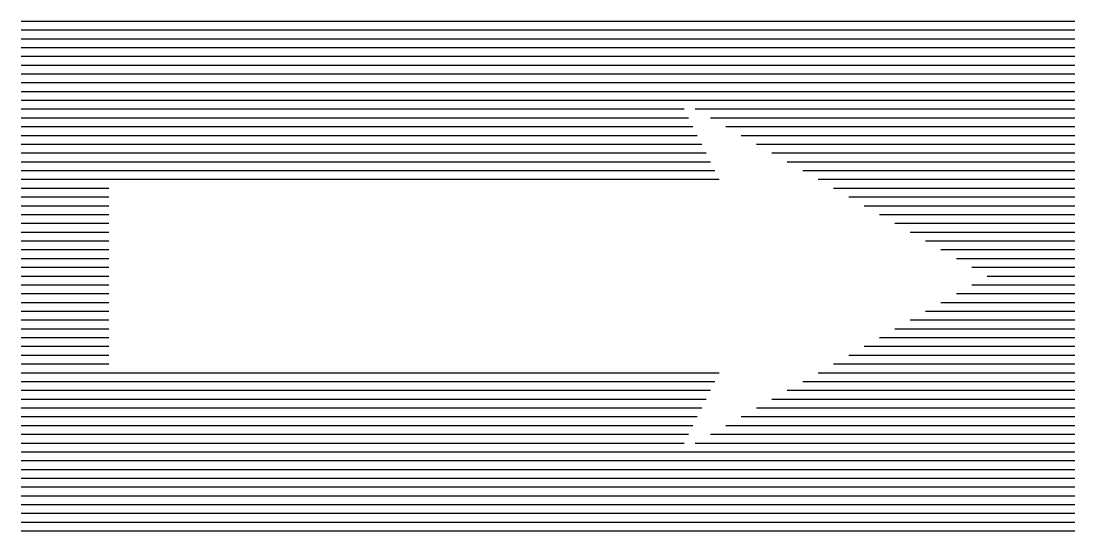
# Paper-space layout 'Layout1' of a CAD drawing. Extents: x 4 to 16, y 97.1 to 102.9.
import ezdxf

# ---------------------------------------------------------------- set-up
doc = ezdxf.new("R2010")
doc.units = 0
doc.layers.get('0').update_dxf_attribs({"linetype": 'CONTINUOUS'})
doc.layers.add('GROEN', color=3, linetype='CONTINUOUS')

# ---------------------------------------------------------------- blocks, each defined once
blk = doc.blocks.new('*X')
at = {"color": 0}
for p, q in [((4, 102.9), (16, 102.9)), ((4, 102.8), (16, 102.8)), ((4, 102.7), (16, 102.7)), ((4, 102.6), (16, 102.6)), ((4, 102.5), (16, 102.5)), ((4, 102.4), (16, 102.4)), ((4, 102.3), (16, 102.3)), ((4, 102.2), (16, 102.2)), ((4, 102.1), (16, 102.1)), ((4, 102), (16, 102)), ((4, 101.9), (11.55, 101.9)), ((11.675, 101.9), (16, 101.9)), ((4, 101.8), (11.6, 101.8)), ((11.85, 101.8), (16, 101.8)), ((4, 101.7), (11.65, 101.7)), ((12.025, 101.7), (16, 101.7)), ((4, 101.6), (11.7, 101.6)), ((12.2, 101.6), (16, 101.6)), ((4, 101.5), (11.75, 101.5)), ((4, 101.4), (11.8, 101.4)), ((12.375, 101.5), (16, 101.5)), ((12.55, 101.4), (16, 101.4)), ((4, 101.3), (11.85, 101.3)), ((12.725, 101.3), (16, 101.3)), ((4, 101.2), (11.9, 101.2)), ((12.9, 101.2), (16, 101.2)), ((4, 101.1), (11.95, 101.1)), ((13.075, 101.1), (16, 101.1)), ((4, 101), (5, 101)), ((13.25, 101), (16, 101)), ((4, 100.9), (5, 100.9)), ((4, 100.8), (5, 100.8)), ((13.425, 100.9), (16, 100.9)), ((13.6, 100.8), (16, 100.8)), ((4, 100.7), (5, 100.7)), ((13.775, 100.7), (16, 100.7)), ((4, 100.6), (5, 100.6)), ((13.95, 100.6), (16, 100.6)), ((4, 100.5), (5, 100.5)), ((14.125, 100.5), (16, 100.5)), ((4, 100.4), (5, 100.4)), ((14.3, 100.4), (16, 100.4)), ((4, 100.3), (5, 100.3)), ((4, 100.2), (5, 100.2)), ((14.475, 100.3), (16, 100.3)), ((14.65, 100.2), (16, 100.2)), ((4, 100.1), (5, 100.1)), ((14.825, 100.1), (16, 100.1)), ((4, 100), (5, 100)), ((15, 100), (16, 100)), ((4, 99.9), (5, 99.9)), ((14.825, 99.9), (16, 99.9)), ((4, 99.8), (5, 99.8)), ((14.65, 99.8), (16, 99.8)), ((4, 99.7), (5, 99.7)), ((4, 99.6), (5, 99.6)), ((14.3, 99.6), (16, 99.6)), ((14.475, 99.7), (16, 99.7)), ((4, 99.5), (5, 99.5)), ((14.125, 99.5), (16, 99.5)), ((4, 99.4), (5, 99.4)), ((13.95, 99.4), (16, 99.4)), ((4, 99.3), (5, 99.3)), ((13.775, 99.3), (16, 99.3)), ((4, 99.2), (5, 99.2)), ((13.6, 99.2), (16, 99.2)), ((4, 99.1), (5, 99.1)), ((4, 99), (5, 99)), ((13.25, 99), (16, 99)), ((13.425, 99.1), (16, 99.1)), ((4, 98.9), (11.95, 98.9)), ((13.075, 98.9), (16, 98.9)), ((4, 98.8), (11.9, 98.8)), ((12.9, 98.8), (16, 98.8)), ((4, 98.7), (11.85, 98.7)), ((12.725, 98.7), (16, 98.7)), ((4, 98.6), (11.8, 98.6)), ((12.55, 98.6), (16, 98.6)), ((4, 98.5), (11.75, 98.5)), ((4, 98.4), (11.7, 98.4)), ((12.2, 98.4), (16, 98.4)), ((12.375, 98.5), (16, 98.5)), ((4, 98.3), (11.65, 98.3)), ((12.025, 98.3), (16, 98.3)), ((4, 98.2), (11.6, 98.2)), ((11.85, 98.2), (16, 98.2)), ((4, 98.1), (11.55, 98.1)), ((11.675, 98.1), (16, 98.1)), ((4, 98), (16, 98)), ((4, 97.9), (16, 97.9)), ((4, 97.8), (16, 97.8)), ((4, 97.7), (16, 97.7)), ((4, 97.6), (16, 97.6)), ((4, 97.5), (16, 97.5)), ((4, 97.4), (16, 97.4)), ((4, 97.3), (16, 97.3)), ((4, 97.2), (16, 97.2)), ((4, 97.1), (16, 97.1))]:
    blk.add_line(p, q, dxfattribs=at)

psp = doc.layouts.get("Layout1")

# ---------------------------------------------------------------- block references
at = {"layer": 'GROEN', "color": 0}
psp.add_blockref('*X', (0, 0), dxfattribs=at)

doc.saveas('drawing.dxf')
